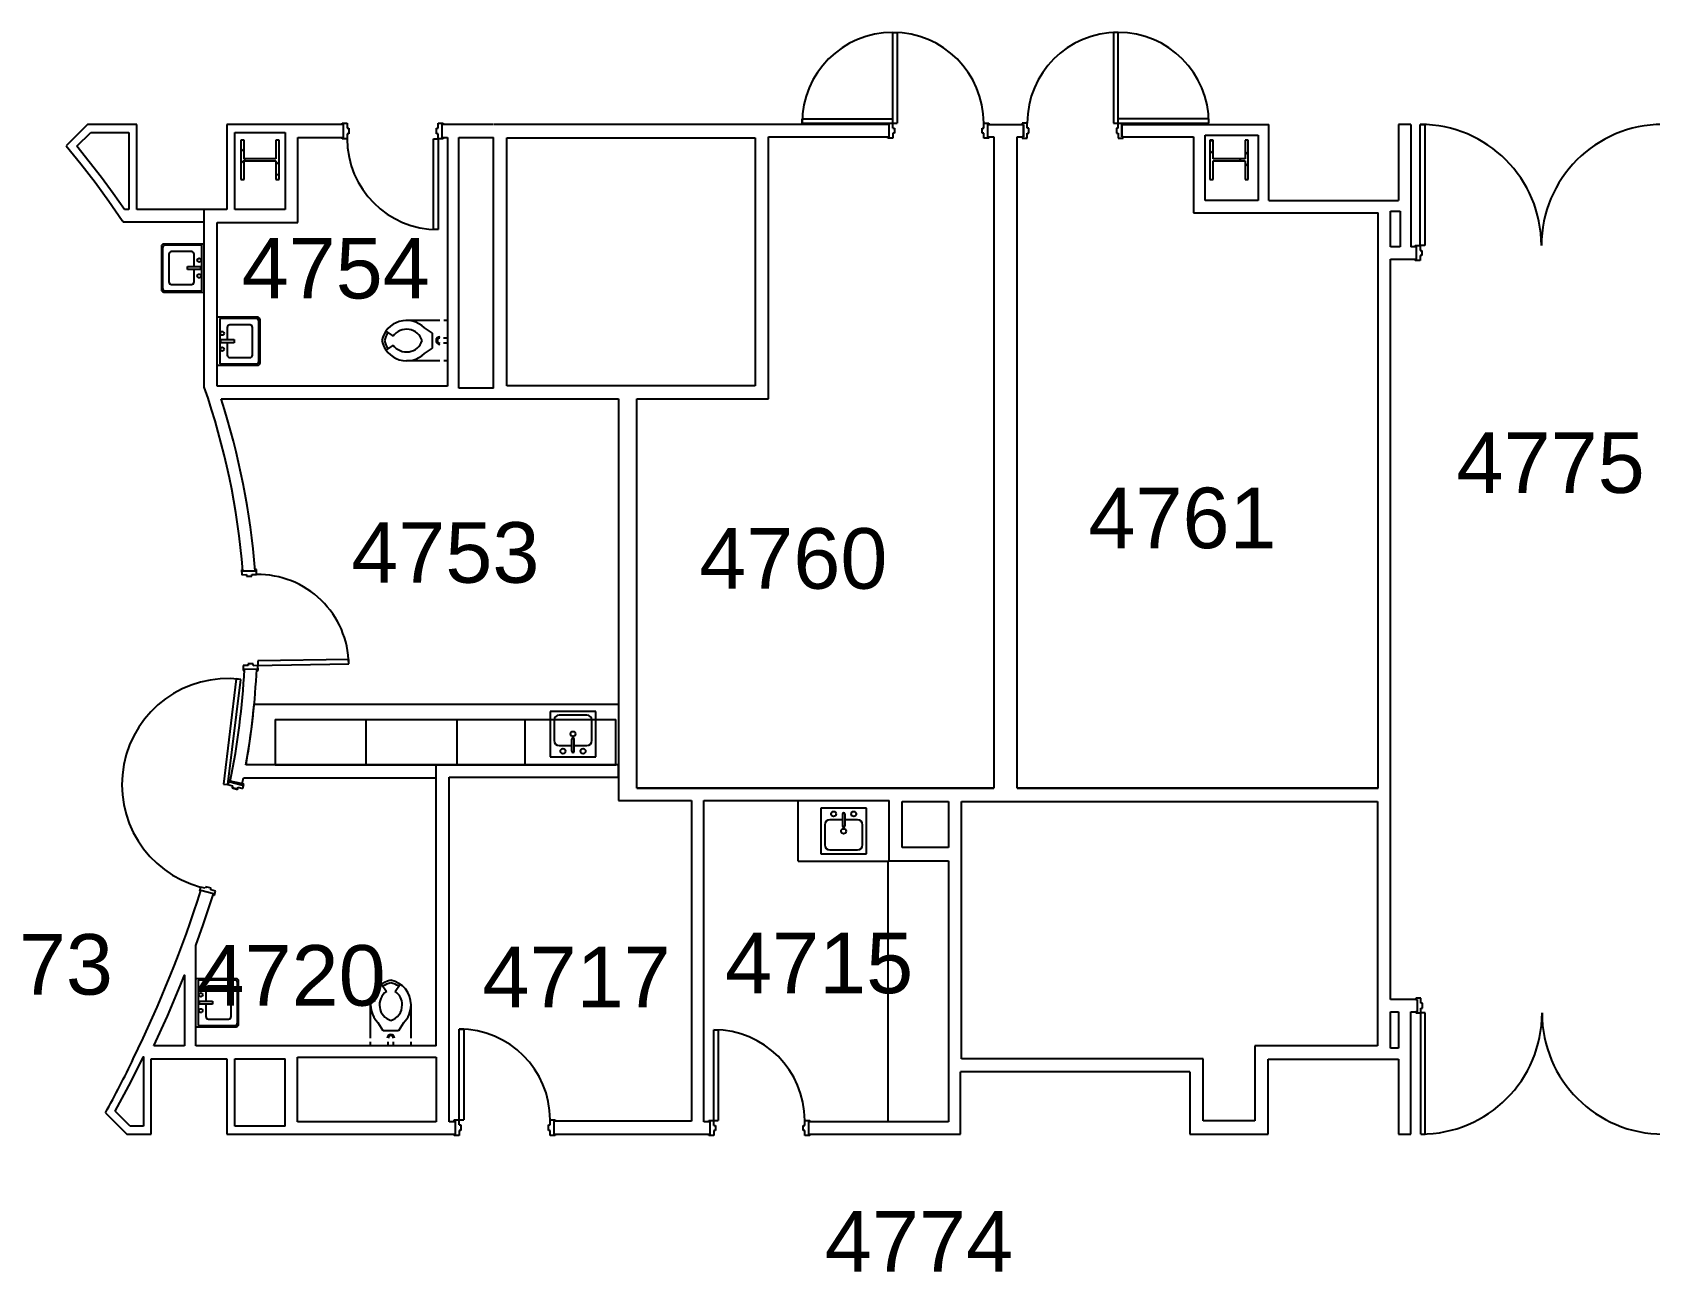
# Model space of a CAD drawing. Header units: inches. Extents: x -1050 to 5570, y -48 to 4302.
# Drawn here: x 1040 to 1681, y 3413 to 3904 of the extents above; entities that cross this region are included whole.
import ezdxf

# ---------------------------------------------------------------- set-up
doc = ezdxf.new("R2010")
doc.units = ezdxf.units.IN
doc.header["$LTSCALE"] = 98
doc.header["$MEASUREMENT"] = 0
doc.layers.get('0').update_dxf_attribs({"linetype": 'CONTINUOUS'})
for name, color, linetype in [('A-ANNO-ROOM', 4, 'CONTINUOUS'), ('A-COLS', 5, 'CONTINUOUS'), ('A-DOOR', 2, 'CONTINUOUS'), ('A-FLOR-CASE', 3, 'CONTINUOUS'), ('A-FLOR-PFIX', 2, 'CONTINUOUS'), ('A-WALL-FULL', 6, 'CONTINUOUS')]:
    doc.layers.add(name, color=color, linetype=linetype)
doc.styles.add('Arial', font='arial.ttf')

msp = doc.modelspace()

# ---------------------------------------------------------------- linework, layer by layer
at = {"lineweight": 30}
msp.add_line((1209.51, 3508.7), (1211.26, 3508.7), dxfattribs=at)
at = {"layer": 'A-COLS'}
for p, q in [((1124.28, 3860.9), (1122.97, 3860.9)), ((1122.97, 3860.9), (1122.97, 3845.25)), ((1124.28, 3853.49), (1124.28, 3860.9)), ((1138.19, 3860.9), (1136.88, 3860.9)), ((1136.88, 3860.9), (1136.88, 3853.49)), ((1138.19, 3845.25), (1138.19, 3860.9)), ((1508.28, 3860.9), (1506.97, 3860.9)), ((1506.97, 3860.9), (1506.97, 3845.25)), ((1506.97, 3860.1), (1507.77, 3860.9)), ((1508.28, 3853.49), (1508.28, 3860.9)), ((1522.19, 3860.9), (1520.88, 3860.9)), ((1520.88, 3860.9), (1520.88, 3853.49)), ((1522.19, 3845.25), (1522.19, 3860.9)), ((1122.97, 3856.25), (1124.28, 3857.55)), ((1122.97, 3851.64), (1124.82, 3853.49)), ((1136.88, 3853.49), (1124.28, 3853.49)), ((1124.28, 3845.25), (1124.28, 3852.66)), ((1124.28, 3852.66), (1136.88, 3852.66)), ((1136.88, 3852.66), (1136.88, 3845.25)), ((1136.88, 3851.15), (1138.19, 3852.46)), ((1506.97, 3855.5), (1508.28, 3856.81)), ((1520.88, 3853.49), (1508.28, 3853.49)), ((1508.28, 3845.25), (1508.28, 3852.66)), ((1508.28, 3852.66), (1520.88, 3852.66)), ((1518.53, 3852.66), (1519.36, 3853.49)), ((1520.88, 3855.01), (1522.19, 3856.32)), ((1520.88, 3852.66), (1520.88, 3845.25)), ((1136.88, 3846.54), (1138.19, 3847.85)), ((1520.88, 3850.4), (1522.19, 3851.71)), ((1122.97, 3845.25), (1124.28, 3845.25)), ((1136.88, 3845.25), (1138.19, 3845.25)), ((1506.97, 3845.25), (1508.28, 3845.25)), ((1520.88, 3845.25), (1522.19, 3845.25))]:
    msp.add_line(p, q, dxfattribs=at)
at = {"layer": 'A-DOOR'}
for p, q in [((1381.33, 3903.58), (1383.08, 3903.58)), ((1381.33, 3867.58), (1381.33, 3903.58)), ((1383.08, 3903.58), (1383.08, 3867.58)), ((1468.83, 3903.58), (1468.83, 3867.58)), ((1470.58, 3903.58), (1468.83, 3903.58)), ((1470.58, 3867.58), (1470.58, 3903.58)), ((1163.08, 3867.08), (1163.08, 3867.58)), ((1163.08, 3867.58), (1165.08, 3867.58)), ((1163.58, 3867.08), (1163.08, 3867.08)), ((1163.58, 3861.95), (1163.58, 3867.08)), ((1165.08, 3867.58), (1165.08, 3865.64)), ((1165.08, 3865.64), (1165.7, 3865.64)), ((1165.7, 3865.64), (1165.7, 3863.39)), ((1200.46, 3865.64), (1201.08, 3865.64)), ((1200.46, 3863.39), (1200.46, 3865.64)), ((1201.08, 3867.58), (1203.08, 3867.58)), ((1201.08, 3865.64), (1201.08, 3867.58)), ((1202.58, 3867.08), (1202.58, 3861.95)), ((1203.08, 3867.08), (1202.58, 3867.08)), ((1203.08, 3867.58), (1203.08, 3867.08)), ((1416.7, 3865.64), (1417.33, 3865.64)), ((1416.7, 3863.64), (1416.7, 3865.64)), ((1417.33, 3867.58), (1419.33, 3867.58)), ((1417.33, 3865.64), (1417.33, 3867.58)), ((1418.83, 3867.08), (1418.83, 3862.2)), ((1419.33, 3867.08), (1418.83, 3867.08)), ((1419.33, 3867.58), (1419.33, 3867.08)), ((1432.58, 3867.58), (1432.58, 3867.08)), ((1434.58, 3867.58), (1432.58, 3867.58)), ((1432.58, 3867.08), (1433.08, 3867.08)), ((1433.08, 3867.08), (1433.08, 3862.2)), ((1434.58, 3865.64), (1434.58, 3867.58)), ((1435.2, 3865.64), (1434.58, 3865.64)), ((1435.2, 3863.64), (1435.2, 3865.64)), ((1468.83, 3867.58), (1470.58, 3867.58)), ((1470.58, 3865.64), (1469.96, 3865.64)), ((1469.96, 3865.64), (1469.96, 3863.64)), ((1506.58, 3869.33), (1470.58, 3869.33)), ((1470.58, 3865.64), (1470.58, 3869.33)), ((1470.58, 3867.58), (1506.58, 3867.58)), ((1472.08, 3862.2), (1472.08, 3867.08)), ((1472.08, 3867.08), (1472.58, 3867.08)), ((1472.58, 3867.08), (1472.58, 3867.58)), ((1506.58, 3867.58), (1506.58, 3869.33)), ((1590.33, 3819.08), (1590.33, 3867.08)), ((1590.33, 3867.08), (1592.08, 3867.08)), ((1592.08, 3867.08), (1592.08, 3819.08)), ((1163.08, 3861.95), (1163.58, 3861.95)), ((1163.08, 3861.45), (1163.08, 3861.95)), ((1165.08, 3861.45), (1163.08, 3861.45)), ((1165.08, 3863.39), (1165.08, 3861.45)), ((1165.7, 3863.39), (1165.08, 3863.39)), ((1199.33, 3825.45), (1199.33, 3861.45)), ((1199.33, 3861.45), (1201.08, 3861.45)), ((1201.08, 3863.39), (1200.46, 3863.39)), ((1201.08, 3861.45), (1201.08, 3863.39)), ((1201.08, 3861.45), (1201.08, 3825.45)), ((1203.08, 3861.45), (1201.08, 3861.45)), ((1202.58, 3861.95), (1203.08, 3861.95)), ((1203.08, 3861.95), (1203.08, 3861.45)), ((1417.33, 3863.64), (1416.7, 3863.64)), ((1417.33, 3861.7), (1417.33, 3863.64)), ((1419.33, 3861.7), (1417.33, 3861.7)), ((1418.83, 3862.2), (1419.33, 3862.2)), ((1419.33, 3862.2), (1419.33, 3861.7)), ((1433.08, 3862.2), (1432.58, 3862.2)), ((1432.58, 3862.2), (1432.58, 3861.7)), ((1432.58, 3861.7), (1434.58, 3861.7)), ((1434.58, 3861.7), (1434.58, 3863.64)), ((1434.58, 3863.64), (1435.2, 3863.64)), ((1469.96, 3863.64), (1470.58, 3863.64)), ((1470.58, 3863.64), (1470.58, 3861.7)), ((1470.58, 3861.7), (1472.58, 3861.7)), ((1472.58, 3862.2), (1472.08, 3862.2)), ((1472.58, 3861.7), (1472.58, 3862.2)), ((1201.08, 3825.45), (1199.33, 3825.45)), ((1588.33, 3819.08), (1590.33, 3819.08)), ((1588.33, 3818.58), (1588.33, 3819.08)), ((1588.83, 3818.58), (1588.33, 3818.58)), ((1588.33, 3813.7), (1588.83, 3813.7)), ((1588.33, 3813.2), (1588.33, 3813.7)), ((1588.83, 3813.7), (1588.83, 3818.58)), ((1592.08, 3819.08), (1590.33, 3819.08)), ((1590.33, 3819.08), (1590.33, 3817.14)), ((1590.33, 3817.14), (1590.95, 3817.14)), ((1590.33, 3815.14), (1590.33, 3813.2)), ((1590.95, 3815.14), (1590.33, 3815.14)), ((1590.95, 3817.14), (1590.95, 3815.14)), ((1590.33, 3813.2), (1588.33, 3813.2)), ((1123.77, 3690.71), (1123.27, 3690.7)), ((1123.27, 3690.7), (1123.3, 3688.7)), ((1123.3, 3688.7), (1125.24, 3688.73)), ((1123.78, 3690.21), (1123.77, 3690.71)), ((1123.77, 3690.21), (1128.65, 3690.28)), ((1125.24, 3688.73), (1125.25, 3688.1)), ((1125.25, 3688.1), (1127.25, 3688.13)), ((1127.24, 3688.76), (1129.18, 3688.79)), ((1127.25, 3688.13), (1127.24, 3688.76)), ((1129.15, 3690.79), (1128.65, 3690.78)), ((1128.65, 3690.78), (1128.65, 3690.28)), ((1129.18, 3688.79), (1129.15, 3690.79)), ((1127.78, 3653.38), (1125.78, 3653.35)), ((1125.78, 3653.35), (1125.79, 3652.73)), ((1127.79, 3652.76), (1127.78, 3653.38)), ((1127.79, 3652.76), (1165.72, 3653.34)), ((1165.7, 3655.09), (1129.7, 3654.54)), ((1129.7, 3654.54), (1129.73, 3652.79)), ((1165.72, 3653.34), (1165.7, 3655.09)), ((1121.16, 3647.46), (1116.08, 3605.77)), ((1117.82, 3605.56), (1122.9, 3647.25)), ((1122.9, 3647.25), (1121.16, 3647.46)), ((1125.79, 3652.73), (1123.85, 3652.7)), ((1123.85, 3652.7), (1123.89, 3650.7)), ((1123.89, 3650.7), (1124.39, 3650.71)), ((1129.25, 3651.28), (1124.37, 3651.21)), ((1124.39, 3650.71), (1124.38, 3651.21)), ((1129.25, 3651.28), (1129.26, 3650.78)), ((1129.26, 3650.78), (1129.76, 3650.79)), ((1129.76, 3650.79), (1129.73, 3652.79)), ((1116.08, 3605.77), (1117.82, 3605.56)), ((1118.27, 3607.25), (1117.82, 3605.56)), ((1117.82, 3605.56), (1119.69, 3605.06)), ((1118.75, 3607.12), (1118.27, 3607.25)), ((1118.62, 3606.63), (1118.75, 3607.12)), ((1118.7, 3606.97), (1118.62, 3606.63)), ((1118.62, 3606.63), (1123.58, 3605.31)), ((1123.7, 3605.88), (1118.7, 3606.97)), ((1118.74, 3606.87), (1123.52, 3605.9)), ((1119.69, 3605.06), (1119.46, 3604.22)), ((1119.46, 3604.22), (1121.64, 3603.64)), ((1119.53, 3604.46), (1121.7, 3603.88)), ((1121.64, 3603.64), (1121.86, 3604.48)), ((1121.86, 3604.48), (1123.73, 3603.98)), ((1123.7, 3605.8), (1123.57, 3605.31)), ((1123.58, 3605.31), (1123.7, 3605.88)), ((1124.19, 3605.67), (1123.7, 3605.8)), ((1123.73, 3603.98), (1124.19, 3605.67)), ((1106.98, 3564.98), (1106.53, 3563.29)), ((1108.86, 3564.48), (1106.98, 3564.98)), ((1107.02, 3563.16), (1107.14, 3563.64)), ((1112.1, 3562.32), (1107.14, 3563.64)), ((1109.02, 3565.08), (1108.86, 3564.48)), ((1111.19, 3564.5), (1109.02, 3565.08)), ((1111.03, 3563.9), (1111.19, 3564.5)), ((1112.9, 3563.4), (1111.03, 3563.9)), ((1106.53, 3563.29), (1107.02, 3563.16)), ((1112.1, 3562.32), (1111.97, 3561.83)), ((1111.97, 3561.83), (1112.45, 3561.71)), ((1112.45, 3561.71), (1112.9, 3563.4)), ((1588.58, 3520.95), (1588.58, 3520.45)), ((1590.58, 3520.95), (1588.58, 3520.95)), ((1588.58, 3520.45), (1589.08, 3520.45)), ((1589.08, 3520.45), (1589.08, 3515.58)), ((1590.58, 3519.01), (1590.58, 3520.95)), ((1591.2, 3519.01), (1590.58, 3519.01)), ((1591.2, 3517.01), (1591.2, 3519.01)), ((1589.08, 3515.58), (1588.58, 3515.58)), ((1588.58, 3515.58), (1588.58, 3515.08)), ((1588.58, 3515.08), (1590.58, 3515.08)), ((1590.58, 3467.08), (1590.58, 3517.01)), ((1590.58, 3517.01), (1591.2, 3517.01)), ((1592.33, 3515.08), (1590.58, 3515.08)), ((1592.33, 3467.08), (1592.33, 3515.08)), ((1209.51, 3470.76), (1209.51, 3508.7)), ((1211.26, 3508.7), (1211.26, 3472.7)), ((1310.39, 3508.45), (1312.14, 3508.45)), ((1310.39, 3470.51), (1310.39, 3508.45)), ((1312.14, 3508.45), (1312.14, 3472.45)), ((1408.2, 3467.08), (1408.2, 3491.7)), ((1207.51, 3472.7), (1211.26, 3472.7)), ((1207.51, 3472.2), (1207.51, 3472.7)), ((1208.01, 3472.2), (1207.51, 3472.2)), ((1208.01, 3467.08), (1208.01, 3472.2)), ((1209.51, 3470.76), (1210.13, 3470.76)), ((1209.51, 3468.51), (1209.51, 3466.58)), ((1210.13, 3468.51), (1209.51, 3468.51)), ((1210.13, 3470.76), (1210.13, 3468.51)), ((1244.89, 3470.76), (1245.51, 3470.76)), ((1244.89, 3468.51), (1244.89, 3470.76)), ((1245.51, 3468.51), (1244.89, 3468.51)), ((1245.51, 3472.7), (1247.51, 3472.7)), ((1245.51, 3470.76), (1245.51, 3472.7)), ((1245.51, 3466.58), (1245.51, 3468.51)), ((1247.51, 3472.2), (1247.01, 3472.2)), ((1247.01, 3472.2), (1247.01, 3467.08)), ((1247.51, 3472.7), (1247.51, 3472.2)), ((1308.39, 3472.45), (1312.14, 3472.45)), ((1308.39, 3471.95), (1308.39, 3472.45)), ((1308.89, 3471.95), (1308.39, 3471.95)), ((1308.89, 3467.08), (1308.89, 3471.95)), ((1310.39, 3470.51), (1311.01, 3470.51)), ((1310.39, 3468.51), (1310.39, 3466.58)), ((1311.01, 3468.51), (1310.39, 3468.51)), ((1311.01, 3470.51), (1311.01, 3468.51)), ((1345.76, 3470.51), (1346.39, 3470.51)), ((1345.76, 3468.51), (1345.76, 3470.51)), ((1346.39, 3468.51), (1345.76, 3468.51)), ((1346.39, 3472.45), (1348.39, 3472.45)), ((1346.39, 3470.51), (1346.39, 3472.45)), ((1346.39, 3466.58), (1346.39, 3468.51)), ((1347.89, 3471.95), (1347.89, 3467.08)), ((1348.39, 3471.95), (1347.89, 3471.95)), ((1348.39, 3472.45), (1348.39, 3471.95)), ((1207.51, 3467.08), (1208.01, 3467.08)), ((1207.51, 3466.58), (1207.51, 3467.08)), ((1209.51, 3466.58), (1207.51, 3466.58)), ((1247.51, 3466.58), (1245.51, 3466.58)), ((1247.01, 3467.08), (1247.51, 3467.08)), ((1247.51, 3467.08), (1247.51, 3466.58)), ((1308.39, 3467.08), (1308.89, 3467.08)), ((1308.39, 3466.58), (1308.39, 3467.08)), ((1310.39, 3466.58), (1308.39, 3466.58)), ((1348.39, 3466.58), (1346.39, 3466.58)), ((1347.89, 3467.08), (1348.39, 3467.08)), ((1348.39, 3467.08), (1348.39, 3466.58)), ((1590.58, 3467.08), (1592.33, 3467.08))]:
    msp.add_line(p, q, dxfattribs=at)
for centre, radius, start, end in [((1381.33, 3867.58), 36, 0, 180), ((1381.33, 3867.58), 36, 0, 90), ((1470.58, 3867.58), 36, 0, 180), ((1470.58, 3867.58), 36, 90, 180), ((1590.33, 3819.08), 48, 0, 90), ((1686.33, 3819.08), 48, 90, 180), ((1201.08, 3861.45), 36, 180, 270), ((1201.08, 3861.45), 36, 180, 270), ((1129.73, 3652.79), 36, 0.87806, 90.87806), ((1117.82, 3605.56), 42, 83.05256, 255.05256), ((1590.58, 3515.08), 48, 270, 0), ((1686.58, 3515.08), 48, 180, 270), ((1209.51, 3472.7), 36, 0, 90), ((1310.39, 3472.45), 36, 0, 90)]:
    msp.add_arc(centre, radius, start, end, dxfattribs=at)
at = {"layer": 'A-FLOR-CASE'}
for p, q in [((1272.58, 3637.33), (1128.23, 3637.33)), ((1263.58, 3634.55), (1245.58, 3634.55)), ((1245.58, 3634.55), (1245.58, 3616.55)), ((1263.58, 3616.55), (1263.58, 3634.55)), ((1136.58, 3631.33), (1271.58, 3631.33)), ((1136.58, 3631.33), (1136.58, 3613.33)), ((1172.58, 3613.33), (1172.58, 3631.33)), ((1208.58, 3631.33), (1208.58, 3613.33)), ((1235.58, 3613.33), (1235.58, 3631.33)), ((1247.08, 3631.05), (1247.08, 3623.05)), ((1260.08, 3633.05), (1249.08, 3633.05)), ((1262.08, 3623.05), (1262.08, 3631.05)), ((1271.58, 3613.33), (1271.58, 3631.33)), ((1254.08, 3618.8), (1254.08, 3623.55)), ((1255.08, 3618.8), (1255.08, 3623.55)), ((1245.58, 3616.55), (1263.58, 3616.55)), ((1249.08, 3621.05), (1254.08, 3621.05)), ((1255.08, 3621.05), (1260.08, 3621.05)), ((1136.58, 3613.33), (1271.58, 3613.33)), ((1205.51, 3608.45), (1272.58, 3608.45)), ((1272.58, 3608.45), (1272.58, 3613.33)), ((1279.83, 3604.08), (1421.33, 3604.08)), ((1430.58, 3604.08), (1573.7, 3604.08)), ((1343.83, 3575.2), (1343.83, 3599.2)), ((1370.83, 3596.16), (1352.83, 3596.16)), ((1352.83, 3596.16), (1352.83, 3578.16)), ((1370.83, 3578.16), (1370.83, 3596.16)), ((1379.83, 3575.33), (1379.83, 3599.2)), ((1385.08, 3580.58), (1385.08, 3598.83)), ((1354.33, 3589.66), (1354.33, 3581.66)), ((1361.33, 3591.66), (1356.33, 3591.66)), ((1361.33, 3593.91), (1361.33, 3589.16)), ((1362.33, 3593.91), (1362.33, 3589.16)), ((1367.33, 3591.66), (1362.33, 3591.66)), ((1369.33, 3581.66), (1369.33, 3589.66)), ((1352.83, 3578.16), (1370.83, 3578.16)), ((1356.33, 3579.66), (1367.33, 3579.66)), ((1343.83, 3575.2), (1379.33, 3575.2)), ((1379.33, 3575.2), (1379.33, 3471.95)), ((1379.83, 3575.33), (1403.33, 3575.33)), ((1403.33, 3575.33), (1403.33, 3471.95))]:
    msp.add_line(p, q, dxfattribs=at)
for centre in [(1254.58, 3625.64), (1250.58, 3618.8), (1258.58, 3618.8), (1357.83, 3593.91), (1365.83, 3593.91), (1361.83, 3587.06)]:
    msp.add_circle(centre, 1, dxfattribs=at)
for centre, radius, start, end in [((1249.08, 3631.05), 2, 90, 180), ((1260.08, 3631.05), 2, 0, 90), ((1249.08, 3623.05), 2, 180, 270), ((1254.58, 3623.55), 0.5, 0, 180), ((1260.08, 3623.05), 2, 270, 0), ((1254.58, 3618.8), 0.5, 180, 0), ((1356.33, 3589.66), 2, 90, 180), ((1361.83, 3593.91), 0.5, 0, 180), ((1361.83, 3589.16), 0.5, 180, 0), ((1367.33, 3589.66), 2, 0, 90), ((1356.33, 3581.66), 2, 180, 270), ((1367.33, 3581.66), 2, 270, 0)]:
    msp.add_arc(centre, radius, start, end, dxfattribs=at)
at = {"layer": 'A-FLOR-PFIX'}
for p, q in [((1091.45, 3818.7), (1091.45, 3801.7)), ((1091.95, 3818.2), (1091.95, 3802.2)), ((1108.45, 3819.7), (1092.45, 3819.7)), ((1107.45, 3819.2), (1092.95, 3819.2)), ((1094.45, 3815.7), (1094.45, 3804.7)), ((1103.45, 3816.7), (1095.45, 3816.7)), ((1104.45, 3810.82), (1104.45, 3815.7)), ((1107.45, 3801.2), (1107.45, 3819.2)), ((1101.77, 3810.82), (1107, 3810.82)), ((1101.77, 3809.58), (1101.77, 3810.82)), ((1107, 3809.58), (1101.77, 3809.58)), ((1104.45, 3804.7), (1104.45, 3809.58)), ((1107, 3810.82), (1107, 3809.58)), ((1092.45, 3800.7), (1108.45, 3800.7)), ((1092.95, 3801.2), (1107.45, 3801.2)), ((1095.45, 3803.7), (1103.45, 3803.7)), ((1129.58, 3790.7), (1113.58, 3790.7)), ((1129.08, 3790.2), (1114.58, 3790.2)), ((1114.58, 3790.2), (1114.58, 3772.2)), ((1130.08, 3773.2), (1130.08, 3789.2)), ((1130.58, 3772.7), (1130.58, 3789.7)), ((1201.83, 3789.45), (1188.33, 3789.45)), ((1204.83, 3789.45), (1203.33, 3789.45)), ((1115.03, 3780.58), (1115.03, 3781.83)), ((1115.03, 3781.83), (1120.26, 3781.83)), ((1117.58, 3786.7), (1117.58, 3781.83)), ((1126.58, 3787.7), (1118.58, 3787.7)), ((1120.26, 3781.83), (1120.26, 3780.58)), ((1127.58, 3775.7), (1127.58, 3786.7)), ((1180.45, 3785.21), (1183.31, 3783.2)), ((1198.89, 3784.45), (1195.7, 3786.52)), ((1198.89, 3778.45), (1198.89, 3784.45)), ((1204.83, 3782.45), (1203.32, 3782.45)), ((1120.26, 3780.58), (1115.03, 3780.58)), ((1117.58, 3780.58), (1117.58, 3775.7)), ((1183.31, 3779.71), (1180.45, 3777.69)), ((1195.7, 3776.38), (1198.89, 3778.45)), ((1204.83, 3780.45), (1203.32, 3780.45)), ((1113.58, 3771.7), (1129.58, 3771.7)), ((1114.58, 3772.2), (1129.08, 3772.2)), ((1118.58, 3774.7), (1126.58, 3774.7)), ((1201.83, 3773.45), (1188.63, 3773.45)), ((1204.83, 3773.45), (1203.33, 3773.45)), ((1121.08, 3528.64), (1105.08, 3528.64)), ((1120.58, 3528.14), (1106.08, 3528.14)), ((1106.08, 3528.14), (1106.08, 3510.14)), ((1118.08, 3525.64), (1110.08, 3525.64)), ((1121.58, 3511.14), (1121.58, 3527.14)), ((1122.08, 3510.64), (1122.08, 3527.64)), ((1178.63, 3526.45), (1180.64, 3523.59)), ((1184.13, 3523.59), (1186.15, 3526.45)), ((1106.53, 3518.52), (1106.53, 3519.76)), ((1106.53, 3519.76), (1111.76, 3519.76)), ((1109.08, 3524.64), (1109.08, 3519.76)), ((1111.76, 3519.76), (1111.76, 3518.52)), ((1119.08, 3513.64), (1119.08, 3524.64)), ((1174.39, 3505.08), (1174.39, 3518.58)), ((1111.76, 3518.52), (1106.53, 3518.52)), ((1109.08, 3518.52), (1109.08, 3513.64)), ((1110.08, 3512.64), (1118.08, 3512.64)), ((1190.39, 3505.08), (1190.39, 3518.28)), ((1105.08, 3509.64), (1121.08, 3509.64)), ((1106.08, 3510.14), (1120.58, 3510.14)), ((1179.39, 3508.01), (1177.32, 3511.21)), ((1185.39, 3508.01), (1179.39, 3508.01)), ((1187.46, 3511.21), (1185.39, 3508.01)), ((1174.39, 3502.08), (1174.39, 3503.58)), ((1181.39, 3502.08), (1181.39, 3503.59)), ((1183.39, 3502.08), (1183.39, 3503.58)), ((1190.39, 3502.08), (1190.39, 3503.58))]:
    msp.add_line(p, q, dxfattribs=at)
for centre in [(1106.45, 3813.32), (1106.45, 3807.08), (1115.58, 3784.33), (1115.58, 3778.08), (1107.08, 3522.26), (1107.08, 3516.02)]:
    msp.add_circle(centre, 0.75, dxfattribs=at)
for centre, radius, start, end in [((1092.45, 3818.7), 1, 90, 180), ((1092.95, 3818.2), 1, 90, 180), ((1095.45, 3815.7), 1, 90, 180), ((1103.45, 3815.7), 1, 0, 90), ((1092.45, 3801.7), 1, 180, 270), ((1092.95, 3802.2), 1, 180, 270), ((1095.45, 3804.7), 1, 180, 270), ((1103.45, 3804.7), 1, 270, 0), ((1129.08, 3789.2), 1, 0, 90), ((1129.58, 3789.7), 1, 0, 90), ((1188.63, 3779.45), 10, 45, 168.46304), ((1118.58, 3786.7), 1, 90, 180), ((1126.58, 3786.7), 1, 0, 90), ((1188.63, 3783.45), 10, 191.53696, 315), ((1188.63, 3779.45), 9, 144.83999, 167.16041), ((1188.63, 3783.45), 9, 192.83959, 215.16068), ((1188.63, 3779.45), 6.5, 17.92021, 144.83927), ((1188.63, 3783.45), 6.5, 215.16073, 342.07979), ((1201.8, 3781.45), 1.5, 90, 270), ((1201.8, 3781.45), 0.996, 90, 270), ((1118.58, 3775.7), 1, 180, 270), ((1126.58, 3775.7), 1, 270, 0), ((1129.08, 3773.2), 1, 270, 0), ((1129.58, 3772.7), 1, 270, 0), ((1110.08, 3524.64), 1, 90, 180), ((1118.08, 3524.64), 1, 0, 90), ((1120.58, 3527.14), 1, 0, 90), ((1121.08, 3527.64), 1, 0, 90), ((1184.39, 3518.28), 10, 101.53696, 225), ((1184.39, 3518.28), 9, 102.83959, 125.16001), ((1180.39, 3518.28), 10, 0, 78.46304), ((1180.39, 3518.28), 9, 54.83932, 77.16041), ((1176.39, 3519.78), 0.5, 180, 200), ((1184.39, 3518.28), 6.5, 125.16073, 252.07979), ((1180.39, 3518.28), 6.5, 0, 54.83927), ((1110.08, 3513.64), 1, 180, 270), ((1118.08, 3513.64), 1, 270, 0), ((1180.39, 3518.28), 6.5, 287.92021, 0), ((1180.39, 3518.28), 10, 315, 0), ((1120.58, 3511.14), 1, 270, 0), ((1121.08, 3510.64), 1, 270, 0), ((1182.39, 3505.1), 1.5, 0, 180), ((1182.39, 3505.11), 0.996, 0, 180)]:
    msp.add_arc(centre, radius, start, end, dxfattribs=at)
at = {"layer": 'A-WALL-FULL'}
for p, q in [((1062.14, 3867.08), (1053.67, 3858.6)), ((1081.7, 3867.08), (1062.14, 3867.08)), ((1081.7, 3833.33), (1081.7, 3867.08)), ((1117.45, 3867.08), (1117.45, 3833.33)), ((1163.58, 3867.08), (1117.45, 3867.08)), ((1163.58, 3861.95), (1163.58, 3867.08)), ((1222.83, 3867.08), (1202.58, 3867.08)), ((1202.58, 3867.08), (1202.58, 3861.95)), ((1379.83, 3867.08), (1223.08, 3867.08)), ((1345.33, 3869.33), (1381.33, 3869.33)), ((1345.33, 3867.58), (1345.33, 3869.33)), ((1345.33, 3867.58), (1383.08, 3867.58)), ((1379.33, 3867.08), (1379.33, 3867.58)), ((1379.83, 3862.2), (1379.83, 3867.08)), ((1381.33, 3865.64), (1381.33, 3869.33)), ((1381.33, 3865.64), (1381.95, 3865.64)), ((1381.95, 3865.64), (1381.95, 3863.64)), ((1418.83, 3867.08), (1433.08, 3867.08)), ((1418.83, 3867.08), (1418.83, 3862.2)), ((1433.08, 3862.2), (1433.08, 3867.08)), ((1472.08, 3867.08), (1530.33, 3867.08)), ((1472.08, 3867.08), (1472.08, 3862.2)), ((1530.33, 3836.95), (1530.33, 3867.08)), ((1586.58, 3867.08), (1581.7, 3867.08)), ((1581.7, 3867.08), (1581.7, 3836.95)), ((1586.58, 3867.08), (1586.58, 3818.58)), ((1053.67, 3858.6), (1059.57, 3851.49)), ((1057.91, 3858.43), (1063.44, 3863.95)), ((1062.88, 3852.34), (1057.91, 3858.43)), ((1063.44, 3863.95), (1078.58, 3863.95)), ((1078.58, 3863.95), (1078.58, 3833.33)), ((1120.58, 3833.33), (1120.58, 3863.95)), ((1120.58, 3863.95), (1140.45, 3863.95)), ((1140.45, 3863.95), (1140.45, 3833.33)), ((1145.58, 3828.2), (1145.58, 3861.95)), ((1145.58, 3861.95), (1163.58, 3861.95)), ((1202.58, 3861.95), (1204.83, 3861.95)), ((1204.83, 3861.95), (1204.83, 3763.45)), ((1209.33, 3861.95), (1223.08, 3861.95)), ((1209.33, 3762.58), (1209.33, 3861.95)), ((1223.08, 3762.58), (1223.08, 3861.95)), ((1228.33, 3763.58), (1228.33, 3861.83)), ((1228.33, 3861.83), (1326.83, 3861.83)), ((1326.83, 3861.83), (1326.83, 3763.58)), ((1332.08, 3862.2), (1379.83, 3862.2)), ((1332.08, 3758.33), (1332.08, 3862.2)), ((1379.33, 3861.7), (1379.33, 3862.2)), ((1381.33, 3861.7), (1379.33, 3861.7)), ((1381.33, 3863.64), (1381.33, 3861.7)), ((1381.95, 3863.64), (1381.33, 3863.64)), ((1418.83, 3862.2), (1421.33, 3862.2)), ((1421.33, 3862.2), (1421.33, 3604.08)), ((1430.58, 3862.2), (1433.08, 3862.2)), ((1430.58, 3604.08), (1430.58, 3862.2)), ((1472.08, 3862.2), (1500.45, 3862.2)), ((1500.45, 3862.2), (1500.45, 3832.08)), ((1505.08, 3836.95), (1505.08, 3862.83)), ((1505.08, 3862.83), (1526.08, 3862.83)), ((1526.08, 3862.83), (1526.08, 3836.95)), ((1067.69, 3846.13), (1062.88, 3852.34)), ((1059.57, 3851.49), (1065.24, 3844.19)), ((1072.34, 3839.79), (1067.69, 3846.13)), ((1065.24, 3844.19), (1070.68, 3836.72)), ((1076.81, 3833.33), (1072.34, 3839.79)), ((1070.68, 3836.72), (1075.89, 3829.08)), ((1078.58, 3833.33), (1076.81, 3833.33)), ((1117.45, 3833.33), (1081.7, 3833.33)), ((1108.45, 3763.03), (1108.45, 3833.33)), ((1140.45, 3833.33), (1120.58, 3833.33)), ((1526.08, 3836.95), (1505.08, 3836.95)), ((1530.33, 3836.95), (1581.7, 3836.95)), ((1578.58, 3818.58), (1578.58, 3832.7)), ((1578.58, 3832.7), (1582.33, 3832.7)), ((1582.33, 3832.7), (1582.33, 3818.58)), ((1075.89, 3829.08), (1076.1, 3828.76)), ((1076.1, 3828.76), (1076.3, 3828.45)), ((1076.3, 3828.45), (1108.45, 3828.45)), ((1113.58, 3828.2), (1145.58, 3828.2)), ((1113.58, 3763.45), (1113.58, 3828.2)), ((1500.45, 3832.08), (1573.7, 3832.08)), ((1573.7, 3604.08), (1573.7, 3832.08)), ((1582.33, 3818.58), (1578.58, 3818.58)), ((1578.58, 3813.7), (1588.83, 3813.7)), ((1578.58, 3520.45), (1578.58, 3813.7)), ((1588.83, 3818.58), (1586.58, 3818.58)), ((1588.83, 3813.7), (1588.83, 3818.58)), ((1204.83, 3763.45), (1113.58, 3763.45)), ((1223.08, 3762.58), (1209.33, 3762.58)), ((1326.83, 3763.58), (1228.33, 3763.58)), ((1115.16, 3758.33), (1272.58, 3758.33)), ((1272.58, 3758.33), (1272.58, 3608.45)), ((1279.83, 3604.08), (1279.83, 3758.33)), ((1279.83, 3758.33), (1332.08, 3758.33)), ((1272.58, 3613.33), (1124.94, 3613.33)), ((1200.39, 3502.08), (1200.39, 3613.33)), ((1205.51, 3471.95), (1205.51, 3608.45)), ((1272.58, 3608.45), (1272.58, 3599.2)), ((1123.98, 3608.2), (1200.39, 3608.2)), ((1421.33, 3604.08), (1279.83, 3604.08)), ((1573.7, 3604.08), (1430.58, 3604.08)), ((1272.58, 3599.2), (1301.51, 3599.2)), ((1301.51, 3599.2), (1301.51, 3472.2)), ((1306.39, 3471.95), (1306.39, 3599.2)), ((1306.39, 3599.2), (1379.83, 3599.2)), ((1385.08, 3598.83), (1403.33, 3598.83)), ((1403.33, 3598.83), (1403.33, 3580.58)), ((1408.58, 3598.83), (1573.33, 3598.83)), ((1408.58, 3496.95), (1408.58, 3598.83)), ((1573.33, 3598.83), (1573.33, 3502.08)), ((1403.33, 3580.58), (1385.08, 3580.58)), ((1589.08, 3520.45), (1578.58, 3520.45)), ((1578.58, 3515.58), (1581.7, 3515.58)), ((1578.58, 3501.08), (1578.58, 3515.58)), ((1581.7, 3515.58), (1581.7, 3501.08)), ((1586.58, 3515.58), (1589.08, 3515.58)), ((1586.58, 3467.08), (1586.58, 3515.58)), ((1100.58, 3502.08), (1088.49, 3502.08)), ((1200.39, 3502.08), (1105.08, 3502.08)), ((1573.33, 3502.08), (1524.83, 3502.08)), ((1524.83, 3502.08), (1524.83, 3472.33)), ((1581.7, 3501.08), (1578.58, 3501.08)), ((1087.45, 3496.95), (1117.45, 3496.95)), ((1087.45, 3467.08), (1087.45, 3496.95)), ((1117.45, 3496.95), (1117.45, 3467.08)), ((1120.58, 3470.2), (1120.58, 3496.95)), ((1120.58, 3496.95), (1140.58, 3496.95)), ((1140.58, 3470.2), (1140.58, 3496.95)), ((1145.45, 3497.58), (1200.39, 3497.58)), ((1145.45, 3471.95), (1145.45, 3497.58)), ((1200.39, 3497.58), (1200.39, 3471.95)), ((1504.33, 3496.95), (1408.58, 3496.95)), ((1504.33, 3472.33), (1504.33, 3496.95)), ((1530.08, 3496.83), (1581.7, 3496.83)), ((1530.08, 3467.08), (1530.08, 3496.83)), ((1581.7, 3496.83), (1581.7, 3467.08)), ((1499.08, 3491.7), (1408.2, 3491.7)), ((1499.08, 3491.7), (1499.08, 3467.08)), ((1069.29, 3475.57), (1077.78, 3467.08)), ((1079.08, 3470.2), (1073.16, 3476.12)), ((1084.33, 3470.2), (1079.08, 3470.2)), ((1140.58, 3470.2), (1120.58, 3470.2)), ((1200.39, 3471.95), (1145.45, 3471.95)), ((1208.01, 3471.95), (1205.51, 3471.95)), ((1301.51, 3472.2), (1247.01, 3472.2)), ((1308.89, 3471.95), (1306.39, 3471.95)), ((1403.33, 3471.95), (1347.89, 3471.95)), ((1524.83, 3472.33), (1504.33, 3472.33)), ((1077.78, 3467.08), (1087.45, 3467.08)), ((1117.45, 3467.08), (1208.01, 3467.08)), ((1247.01, 3467.08), (1308.89, 3467.08)), ((1347.89, 3467.08), (1408.2, 3467.08)), ((1499.08, 3467.08), (1530.08, 3467.08)), ((1581.7, 3467.08), (1586.58, 3467.08))]:
    msp.add_line(p, q, dxfattribs=at)
for points in [[(1105.08, 3502.08), (1105.08, 3541.87), (1108.03, 3550.03), (1112.1, 3562.32)], [(1088.49, 3502.08), (1093.85, 3513.86), (1098.9, 3525.79), (1100.58, 3530.07), (1100.58, 3502.08)], [(1073.16, 3476.12), (1078.54, 3486.19), (1084.33, 3497.67), (1084.33, 3470.2)]]:
    msp.add_lwpolyline(points, dxfattribs=at)
for centre, radius, start, end in [((828.75, 3666.18), 296, 4.65535, 19.09879), ((828.75, 3666.18), 300.87, 4.59406, 17.83391), ((828.75, 3666.18), 296, 348.44186, 357.10077), ((828.75, 3666.18), 300.88, 349.88227, 357.16206), ((828.75, 3666.18), 300.87, 352.79192, 354.4965), ((787.08, 3671.45), 342.88, 350.23982, 352.79192), ((828.75, 3666.18), 300.88, 348.44186, 348.88931), ((649.74, 3708.78), 479.87, 333.80536, 342.39502), ((777.13, 3640.13), 335.31, 330.60953, 334.7228)]:
    msp.add_arc(centre, radius, start, end, dxfattribs=at)

# ---------------------------------------------------------------- texts
at = {"layer": 'A-ANNO-ROOM', "style": 'Arial'}
for s, p in [('4754', (1123.25, 3798.14)), ('4775', (1604.71, 3721.1)), ('4761', (1458.82, 3699.21)), ('4753', (1166.7, 3685.52)), ('4760', (1304.6, 3683.16)), ('4773', (997.69, 3522.34)), ('4715', (1314.81, 3522.89)), ('4720', (1105.77, 3517.96)), ('4717', (1218.72, 3517.31)), ('4774', (1354.36, 3412.6))]:
    msp.add_text(s, height=24, dxfattribs=at).set_placement(p)

doc.saveas('drawing.dxf')
